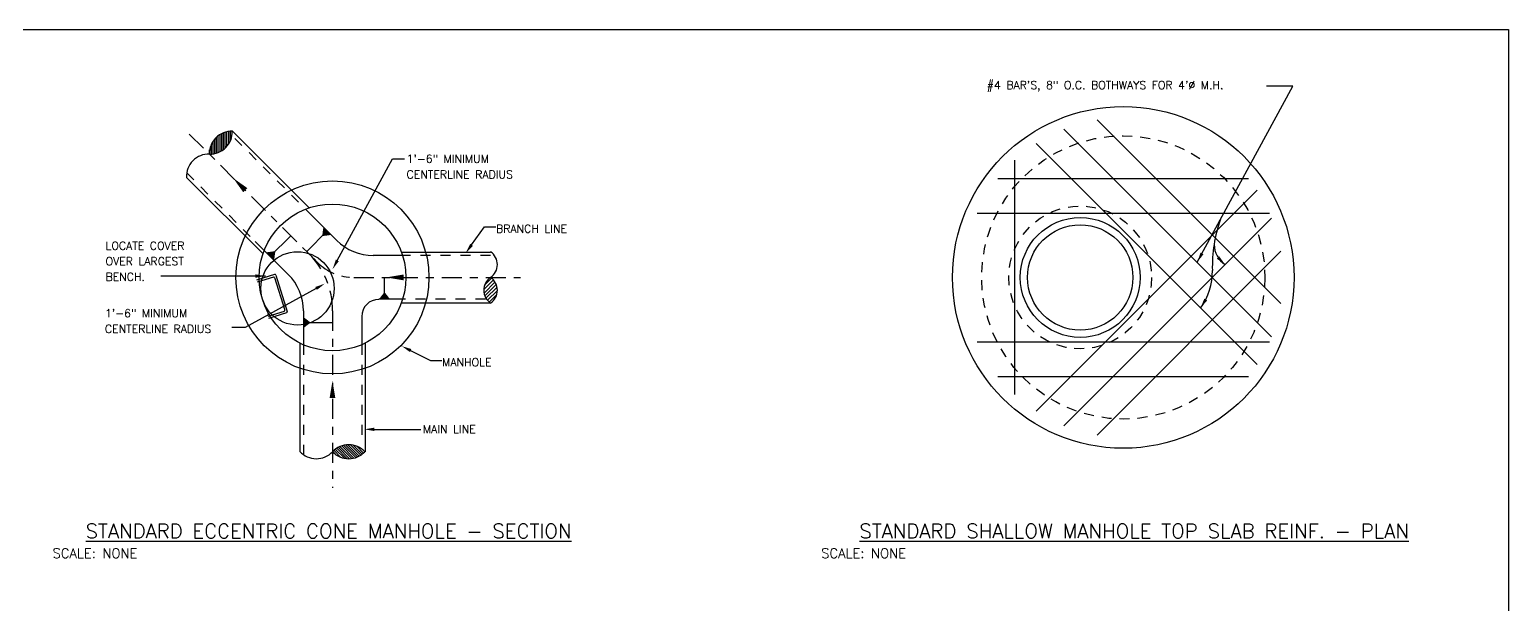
# Model space of a CAD drawing. Header units: inches. Extents: x 2.6 to 32.3, y 1.6 to 22.4.
# Drawn here: x 12.96 to 31.44, y 15.2 to 22.39 of the extents above; entities that cross this region are included whole.
import ezdxf
from ezdxf.enums import TextEntityAlignment as Align

# ---------------------------------------------------------------- set-up
doc = ezdxf.new("R2010")
doc.units = ezdxf.units.IN
doc.header["$MEASUREMENT"] = 0
for name, pattern in [('CL3', [0.4375, 0.25, -0.0625, 0.0625, -0.0625]), ('CL7', [1.1875, 1, -0.0625, 0.0625, -0.0625]), ('ED2', [0.25, 0.125, -0.125]), ('HD2', [0.1875, 0.125, -0.0625])]:
    doc.linetypes.add(name, pattern=pattern)
for name, color, linetype in [('W-ANNO-COMM-CENT', 1, 'CL7'), ('W-ANNO-TXT2', 2, 'Continuous'), ('W-ANNO-TXT4', 4, 'Continuous'), ('W-COMM-DET1', 1, 'Continuous'), ('W-COMM-DET2', 2, 'Continuous'), ('W-COMM-DET3', 3, 'Continuous')]:
    doc.layers.add(name, color=color, linetype=linetype)
doc.styles.add('10', font='ROMANS.shx', dxfattribs={"height": 0.1})
doc.styles.add('12', font='ROMANS.shx', dxfattribs={"height": 0.12})
doc.styles.add('18', font='ROMANS.shx', dxfattribs={"height": 0.18})

# ---------------------------------------------------------------- blocks, each defined once
blk = doc.blocks.new('*X6')
at = {"color": 0}
for p, q in [((16.253, 22.838), (16.38, 22.965)), ((16.277, 22.818), (16.441, 22.982)), ((16.304, 22.8), (16.492, 22.989)), ((16.332, 22.784), (16.537, 22.989)), ((16.361, 22.77), (16.577, 22.986)), ((16.394, 22.758), (16.614, 22.978)), ((16.428, 22.748), (16.649, 22.968)), ((16.465, 22.741), (16.681, 22.956)), ((16.231, 22.86), (16.286, 22.915)), ((16.506, 22.738), (16.71, 22.942)), ((16.551, 22.739), (16.738, 22.925)), ((16.603, 22.746), (16.764, 22.907)), ((16.666, 22.765), (16.788, 22.887)), ((16.772, 22.827), (16.81, 22.865))]:
    blk.add_line(p, q, dxfattribs=at)
blk = doc.blocks.new('*X7')
at = {"color": 0}
for p, q in [((17.986, 20.682), (18.105, 20.801)), ((17.989, 20.64), (18.124, 20.776)), ((17.996, 20.736), (18.082, 20.822)), ((17.998, 20.606), (18.139, 20.747)), ((18.013, 20.576), (18.15, 20.713)), ((18.031, 20.551), (18.153, 20.672)), ((18.054, 20.529), (18.146, 20.621))]:
    blk.add_line(p, q, dxfattribs=at)

msp = doc.modelspace()

# ---------------------------------------------------------------- hatches: boundary and pattern name
at = {"layer": 'W-COMM-DET2'}
for points in [[(16.627, 19.92), (16.676, 19.87), (16.726, 19.821), (16.612, 19.806)], [(15.913, 19.603), (15.962, 19.554), (16.012, 19.504), (16.027, 19.618)], [(17.321, 19.017), (17.391, 19.017), (17.461, 19.017), (17.391, 19.107)], [(16.377, 18.796), (16.377, 18.726), (16.377, 18.656), (16.468, 18.726)]]:
    msp.add_hatch(color=256, dxfattribs=at).paths.add_polyline_path(points)

# ---------------------------------------------------------------- linework, layer by layer
at = {"layer": 'DEFPOINTS'}
msp.add_lwpolyline([(2.562, 22.386), (31.437, 22.386), (31.437, 1.62), (2.562, 1.62)], close=True, dxfattribs=at)
at = {"layer": 'W-ANNO-COMM-CENT', "color": 1, "linetype": 'CL3'}
for p, q in [((14.951, 21.08), (16.553, 19.478)), ((17.008, 19.29), (19.092, 19.29)), ((16.741, 18.873), (16.741, 16.66))]:
    msp.add_line(p, q, dxfattribs=at)
for centre, radius, start, end in [((15.734, 18.873), 1.008, 360, 45), ((17.008, 19.933), 0.643, 225, 270)]:
    msp.add_arc(centre, radius, start, end, dxfattribs=at)
at = {"layer": 'W-ANNO-COMM-CENT'}
for points in [[(15.625, 20.355), (15.676, 20.406), (15.499, 20.532)], [(17.629, 19.254), (17.629, 19.326), (17.414, 19.29)], [(16.705, 17.783), (16.777, 17.783), (16.741, 17.997)]]:
    msp.add_solid(points, dxfattribs=at)
at = {"layer": 'W-ANNO-TXT2'}
for p, q in [((27.548, 19.479), (28.744, 21.679)), ((28.744, 21.679), (28.412, 21.679)), ((16.801, 19.502), (17.489, 20.772)), ((17.489, 20.772), (17.641, 20.772)), ((18.479, 19.697), (18.641, 19.922)), ((18.641, 19.922), (18.784, 19.922)), ((15.903, 19.307), (14.597, 19.307)), ((16.536, 19.152), (15.651, 18.663)), ((15.651, 18.663), (15.483, 18.663)), ((17.718, 18.376), (17.966, 18.253)), ((17.966, 18.253), (18.109, 18.253)), ((17.264, 17.392), (17.845, 17.392))]:
    msp.add_line(p, q, dxfattribs=at)
for centre, radius, start, end in [((29.469, 19.427), 1.732, 160.0403, 181.7122), ((28.058, 19.702), 0.298, 179.9639, 237.5004), ((26.998, 19.353), 0.74, 323.0104, 1.7122)]:
    msp.add_arc(centre, radius, start, end, dxfattribs=at)
for points in [[(18.496, 19.685), (18.462, 19.709), (18.406, 19.595)], [(27.626, 19.579), (27.59, 19.599), (27.548, 19.479)], [(16.819, 19.492), (16.783, 19.512), (16.742, 19.392)], [(27.823, 19.553), (27.794, 19.523), (27.897, 19.45)], [(15.778, 19.328), (15.778, 19.286), (15.903, 19.307)], [(16.526, 19.17), (16.546, 19.134), (16.645, 19.212)], [(27.673, 19.003), (27.637, 19.025), (27.589, 18.908)], [(17.709, 18.358), (17.727, 18.395), (17.606, 18.432)], [(17.264, 17.371), (17.264, 17.413), (17.139, 17.392)]]:
    msp.add_solid(points, dxfattribs=at)
at = {"layer": 'W-COMM-DET1'}
for p, q in [((16.018, 19.326), (15.792, 19.256)), ((16.002, 19.295), (15.799, 19.232)), ((16.018, 19.287), (16.144, 18.881)), ((16.034, 19.318), (16.176, 18.865)), ((16.136, 18.865), (15.933, 18.802)), ((16.167, 18.849), (15.941, 18.778))]:
    msp.add_line(p, q, dxfattribs=at)
at = {"layer": 'W-COMM-DET1', "linetype": 'HD2'}
for centre, radius in [((26.624, 19.29), 1.77), ((26.086, 19.29), 0.892)]:
    msp.add_circle(centre, radius, dxfattribs=at)
at = {"layer": 'W-COMM-DET1'}
for centre, start, end in [((16.006, 19.283), 17.3355, 107.3355), ((16.022, 19.314), 17.3355, 107.3355), ((16.132, 18.877), 287.3355, 17.3355), ((16.164, 18.861), 287.3355, 17.3355)]:
    msp.add_arc(centre, 0.0125, start, end, dxfattribs=at)
at = {"layer": 'W-COMM-DET2'}
for p, q in [((15.962, 19.554), (16.22, 19.811)), ((16.676, 19.87), (16.419, 19.613)), ((17.391, 19.017), (17.391, 19.29)), ((16.377, 18.726), (16.741, 18.726))]:
    msp.add_line(p, q, dxfattribs=at)
at = {"layer": 'W-COMM-DET2', "color": 2}
for centre, radius in [((16.741, 19.29), 1.206), ((16.741, 19.29), 0.917), ((16.304, 19.153), 0.458)]:
    msp.add_circle(centre, radius, dxfattribs=at)
at = {"layer": 'W-COMM-DET2'}
for radius in [0.749, 0.658]:
    msp.add_circle((26.086, 19.29), radius, dxfattribs=at)
at = {"layer": 'W-COMM-DET3'}
for p, q in [((28.594, 18.964), (26.298, 21.26)), ((15.49, 21.118), (16.449, 20.159)), ((28.478, 18.549), (25.883, 21.144)), ((28.297, 18.2), (25.534, 20.963)), ((25.266, 20.754), (25.266, 17.826)), ((14.916, 20.539), (15.873, 19.583)), ((25.057, 20.527), (28.191, 20.527)), ((28.297, 20.38), (25.534, 17.617)), ((16.404, 20.142), (16.795, 19.752)), ((24.796, 20.093), (28.452, 20.093)), ((28.478, 20.031), (25.883, 17.436)), ((15.776, 19.74), (16.188, 19.327)), ((17.601, 19.606), (18.716, 19.606)), ((28.594, 19.616), (26.298, 17.32)), ((17.616, 19.563), (17.25, 19.563)), ((16.377, 18.873), (16.377, 18.449)), ((17.616, 19.017), (17.32, 19.017)), ((17.601, 18.974), (18.716, 18.974)), ((17.106, 18.802), (17.106, 18.449)), ((24.796, 18.487), (28.452, 18.487)), ((16.334, 18.469), (16.334, 17.115)), ((17.149, 18.469), (17.149, 17.113)), ((25.057, 18.053), (28.191, 18.053))]:
    msp.add_line(p, q, dxfattribs=at)
at = {"layer": 'W-COMM-DET3', "color": 3, "linetype": 'ED2'}
for p, q in [((15.521, 21.026), (16.365, 20.182)), ((14.919, 20.597), (15.741, 19.774)), ((18.716, 19.563), (17.616, 19.563)), ((18.655, 19.017), (17.616, 19.017)), ((16.377, 18.449), (16.377, 17.067)), ((17.106, 18.449), (17.106, 17.2))]:
    msp.add_line(p, q, dxfattribs=at)
at = {"layer": 'W-COMM-DET3'}
msp.add_circle((26.624, 19.29), 2.134, dxfattribs=at)
for centre, radius, start, end in [((15.211, 21.109), 0.278, 268.2584, 1.6466), ((15.481, 20.839), 0.278, 88.2584, 181.6466), ((15.194, 20.553), 0.278, 88.2584, 182.8496), ((17.25, 20.207), 0.643, 225, 270), ((18.609, 19.45), 0.193, 303.9269, 56.0731), ((15.734, 18.873), 0.643, 360, 45), ((18.825, 19.129), 0.193, 123.9269, 236.0731), ((18.609, 19.129), 0.193, 303.9269, 56.0731), ((17.32, 18.802), 0.214, 90, 180), ((16.944, 16.922), 0.278, 43.3059, 136.6941), ((16.539, 17.303), 0.278, 222.6259, 316.6941), ((16.944, 17.303), 0.278, 223.3059, 316.6941)]:
    msp.add_arc(centre, radius, start, end, dxfattribs=at)

# ---------------------------------------------------------------- block references
at = {"layer": 'W-COMM-DET1'}
for p, xscale, yscale, zscale, rotation in [((18.436, 1.687), 0.692481049078229, 0.692481049078229, 0.692481049078229, 44.95248379458972), ((5.504, 32.945), -0.6924810490782314, 0.692481049078232, 0.6924810490782314, 180)]:
    msp.add_blockref('*X6', p, dxfattribs=dict(at, xscale=xscale, yscale=yscale, zscale=zscale, rotation=rotation))
at = {"layer": 'W-COMM-DET1', "xscale": 1.018382352072055, "yscale": 1.018382352072055, "zscale": 1.018382352072055}
msp.add_blockref('*X7', (0.315, -1.925), dxfattribs=at)

# ---------------------------------------------------------------- texts
at = {"layer": 'W-ANNO-TXT2'}
for s, height, style, p in [('#4 BAR\'S, 8" O.C. BOTHWAYS FOR 4\'%%c M.H.', 0.1, '10', (24.918, 21.643)), ('1\'-6" MINIMUM', 0.1, '10', (17.667, 20.722)), ('CENTERLINE RADIUS', 0.1, '10', (17.667, 20.527)), ('BRANCH LINE', 0.1, '10', (18.785, 19.849)), ('LOCATE COVER', 0.1, '10', (13.905, 19.636)), ('OVER LARGEST', 0.1, '10', (13.905, 19.442)), ('BENCH.', 0.1, '10', (13.905, 19.247)), ('1\'-6" MINIMUM', 0.1, '10', (13.897, 18.792)), ('CENTERLINE RADIUS', 0.1, '10', (13.897, 18.597)), ('MANHOLE', 0.1, '10', (18.111, 18.18)), ('MAIN LINE', 0.1, '10', (17.871, 17.346)), ('SCALE: NONE', 0.12, '12', (13.243, 15.784)), ('SCALE: NONE', 0.12, '12', (22.849, 15.784))]:
    msp.add_text(s, height=height, dxfattribs=dict(at, style=style)).set_placement(p)
at = {"layer": 'W-ANNO-TXT4', "style": '18'}
for s, p in [('%%uSTANDARD ECCENTRIC CONE MANHOLE - SECTION', (16.692, 16.031)), ('%%USTANDARD SHALLOW MANHOLE TOP SLAB REINF. - PLAN', (26.76, 16.031))]:
    msp.add_text(s, height=0.18, dxfattribs=at).set_placement(p, align=Align.CENTER)

doc.saveas('drawing.dxf')
